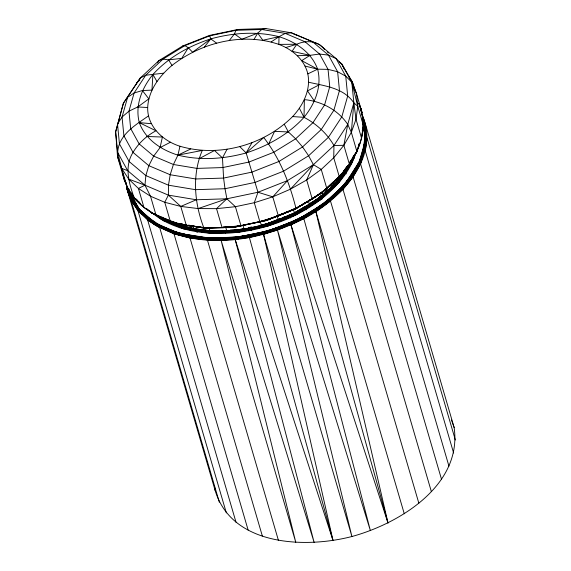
<?xml version="1.0" encoding="UTF-8"?>
<svg xmlns="http://www.w3.org/2000/svg" width="571" height="571" viewBox="0 0 571 571"><rect width="100%" height="100%" fill="white"/><g stroke="black" fill="none" stroke-linecap="round" stroke-linejoin="round"><path stroke-width="0.86" d="M227.072 149.188L222.476 157.917L223.582 178.073L225.003 188.723L226.88 198.787L235.402 206.695L240.948 225.659C217.587 229.306 192.884 228.593 170.301 221.248L164.755 202.284L168.381 195.132L168.474 185.197L170.194 174.74L173.413 164.491L177.924 155.134L179.972 146.247C163.028 140.958 147.175 126.427 147.682 107.519C148.446 90.482 159.402 75.986 172.021 65.408C201.506 42.432 242.846 32.133 278.841 44.388C292.166 49.342 304.521 59.505 307.819 73.887C311.045 89.69 303.165 105.242 292.63 116.57C263.952 145.162 219.057 157.746 179.972 146.247M139.36 202.562L134.421 198.373L127.262 187.402L124.307 179.986L117.54 156.697L115.635 131.88L123.393 103.23L140.202 78.077L158.966 60.576L182.62 46.023L209.557 35.409L237.936 29.449L265.829 28.55L291.331 32.783L319.353 44.495L336.069 58.563L341.815 64.088L351.815 82.274L353.842 102.851L347.746 124.421L333.956 145.505L333.742 157.76L339.288 176.725C357.353 157.981 370.415 128.825 358.845 103.387M265.829 28.55L261.732 29.485L235.973 30.306L209.764 35.816L184.89 45.623L163.049 59.063L145.719 75.215L140.202 78.077L123.393 103.23L115.635 131.88L117.662 152.457L117.54 156.697L121.716 168.438L127.262 187.402L123.086 175.668L122.844 173.163M154.62 213.704L161.407 219.414L183.448 228.764L209.743 233.125L238.507 232.197L238.25 229.792L230.277 230.049M353.685 156.104L356.932 151.643L351.343 132.351L353.842 102.851C343.656 87.77 324.813 86.007 308.64 82.224M223.254 227.194L234.924 227.101L266.193 220.377L295.878 208.815L322.08 192.734L333.243 182.049L321.68 192.762L311.616 199.45L296.32 208.108M126.291 183.305L126.783 188.309L215.153 490.496C231.883 546.112 305.321 548.61 351.914 536.512C399.693 523.479 462.403 485.129 454.138 427.529L365.768 125.349L361.6 113.608C381.728 157.375 339.931 199.964 303.836 218.643C258.863 241.576 201.142 250.698 155.419 225.081L156.047 223.511C184.255 238.806 217.894 240.891 248.97 235.109C272.203 230.92 294.729 222.383 314.578 209.564C344.213 191.192 373.926 156.033 362.428 118.968M161.407 219.414L162.3 217.194M116.662 141.594L116.313 144.185L116.798 145.841M339.153 61.846L341.815 64.088L352.357 82.003L356.525 93.737L357.76 106.249L356.011 119.225L351.343 132.351L343.856 145.305L333.742 157.76L321.245 169.416L306.67 179.979L290.382 189.201L272.781 196.845L254.302 202.719L235.402 206.695L216.53 208.658L198.173 208.565L180.771 206.424L164.755 202.284L150.516 196.246L138.41 188.451L128.725 179.108L121.716 168.438L117.662 152.457C118.782 134.499 135.463 125.142 148.503 115.863M349.659 162.949C358.959 150.387 365.047 134.121 362.349 118.404M364.955 136.854L363.235 149.652L359.052 162.671L345.241 183.776L324.663 202.969L298.719 218.929L269.177 230.577L238.05 237.115L207.459 238.093L179.487 233.46L156.047 223.511L148.653 217.922L138.732 208.943L128.718 190.735L128.461 189.087M128.725 179.108L144.963 185.197L168.381 195.132L180.771 206.424L186.317 225.388C166.875 221.37 147.361 213.675 134.271 198.073C129.025 183.491 123.978 166.646 133.029 152.393C138.532 143.214 146.511 135.805 155.954 130.802L139.295 122.629C134.785 105.207 142.015 87.948 152.9 74.473C168.466 57.386 188.951 45.98 210.77 38.871C233.004 32.775 256.479 31.055 279.005 36.68C295.642 41.897 311.431 52.161 317.633 69.184C322.144 86.606 314.914 103.865 304.022 117.341C288.455 134.428 267.977 145.833 246.158 152.942C223.925 159.038 200.45 160.758 177.924 155.134C161.286 149.916 145.498 139.659 139.295 122.629L151.279 123.686M226.337 512.901L137.968 210.72L138.403 209.25L139.103 208.708L148.653 217.922L160.587 225.602M343.856 145.305L347.746 124.421C338.125 109.975 321.48 101.167 304.364 99.632L304.022 117.341C316.355 123.75 326.99 133.428 333.956 145.505L343.856 145.305L349.402 164.27L339.288 176.725M136.426 84.444L136.726 82.852L139.931 79.861M312.722 198.173L322.08 192.734L342.786 173.427L345.862 168.481L342.557 173.548L335.184 180.172M219.321 502.23L130.959 200.043L127.811 191.977L128.718 190.735L128.546 189.015M360.501 110.032L361.043 109.032L359.88 106.72M131.894 193.776L134.421 198.373L143.956 207.423L156.061 215.21L150.516 196.246L144.963 185.197L145.848 175.597L148.817 165.676L153.678 156.119L160.087 147.568L162.407 137.033L146.918 136.483M190.65 149.01L177.924 155.134L202.255 150.437C191.877 175.004 194.411 203.04 203.719 227.529L204.14 228.086L220.849 227.551M362.349 132.129L363.092 129.838L362.835 127.24M448.949 466.15L360.587 163.963L366.596 141.829L364.548 121.023L362.192 116.941M352.857 156.946L351.436 161.986L338.546 181.685L319.346 199.593L295.136 214.489L267.563 225.359L238.514 231.455L209.964 232.376L183.862 228.043L161.986 218.764L157.946 215.367M353.285 157.075L351.857 162.135L338.924 181.906L319.646 199.879L295.35 214.824L267.678 225.738L238.528 231.862L209.871 232.782L183.676 228.436L161.721 219.121L157.667 215.71M238.507 232.197L267.778 226.052L295.55 215.103L319.946 200.093L339.295 182.049L352.278 162.2L354.427 154.591M356.654 151.529L357.353 149.031M356.682 152.186L357.867 148.003M358.338 146.333L359.045 143.828M356.861 151.936L359.059 144.092M361.828 134.349L363.092 129.838M418.85 503.208L330.488 201.021L299.504 220.449L290.967 224.838L387.995 522.993L315.913 211.591L325.706 204.332L342.985 189.372L346.49 184.954L345.241 183.776L358.631 162.599L359.052 162.671L365.155 141.08L363.127 120.474L362.292 118.961M328.946 199.143L314.578 209.564L298.719 218.929L299.504 220.449L269.669 232.211L238.235 238.814L207.337 239.806L179.094 235.124L155.419 225.081L137.925 210.364L127.811 191.977L126.783 188.309L130.959 200.043L137.968 210.72L147.653 220.063L155.419 225.081L173.998 233.889L190.015 238.036L207.337 239.806L221.12 240.434L249.384 237.493L277.47 230.092L303.836 218.643L325.706 204.332L346.49 184.954L353.099 176.91L360.437 163.634L366.596 141.829L365.155 141.08M234.924 227.101L266.243 220.52L295.971 208.8L295.928 208.165C289.547 182.977 279.847 158.153 263.731 137.525L246.158 152.942L257.971 192.256L254.302 202.719L259.848 221.684C283.987 215.288 307.355 204.14 326.79 188.38L321.245 169.416L313.4 164.676L308.611 155.762L302.559 146.94L295.65 138.817L288.369 131.937L284.301 124.335M209.743 233.125L209.992 231.069L208.929 227.329M229.249 40.555L234.453 33.896L235.973 30.306L237.936 29.449M268.634 144.085L274.587 131.38L288.369 131.937M251.997 142.622L246.158 152.942L239.677 146.54M346.033 168.259C327.554 198.23 294.443 216.016 261.368 225.345C229.692 233.189 194.233 234.167 164.748 218.45M350.894 160.751L351.765 159.245L351.044 161.764C334.135 194.104 301.21 213.939 267.435 224.938C232.968 234.388 194.418 235.852 162.193 218.365L160.173 216.673M254.066 39.306L257.721 33.154L261.732 29.485L285.286 33.389L305.021 41.762L319.603 54.031L328.04 69.362L329.745 86.706L324.606 104.886L312.979 122.658L295.65 138.817L273.809 152.257L248.935 162.064L222.726 167.567L196.966 168.395L173.413 164.491L153.678 156.119L139.096 143.849L130.666 128.518L128.96 111.174L134.092 92.994L145.719 75.215L163.691 73.181M187.431 225.317L204.14 228.086L204.632 227.636L208.979 227.536M349.659 162.999L356.068 152.464M182.62 46.023L184.89 45.623L188.294 47.736L181.735 58.363L168.559 59.876L163.049 59.063L158.966 60.576L157.539 62.831M350.173 161.764L351.136 160.273M352.571 158.039L356.889 151.322M340.844 175.318L337.532 180.393L331.18 186.317M341.08 174.126L338.31 177.538L342.257 173.577L344.163 170.665M195.303 228.628C228.9 235.466 263.809 227.229 294.565 213.304C312.194 202.998 330.73 191.806 341.936 174.212M342.885 172.763L344.306 170.586M346.861 166.975L347.818 165.511M350.201 161.857L351.158 160.401M352.114 158.938L356.418 152.364M347.796 165.611L342.557 173.548M348.346 165.112C331.587 195.703 299.411 213.768 267.307 224.51C232.925 233.939 194.468 235.395 162.314 217.958M349.766 162.935L350.473 161.172M346.49 184.954L360.437 163.634L359.052 162.671M342.008 173.734L337.532 180.393L339.295 182.049M344.998 169.302L345.99 167.824M183.448 228.764L184.012 226.401L178.38 224.018M342.257 173.577L348.289 165.255M204.325 47.122L210.77 38.871L209.557 35.409M344.963 169.351L347.732 165.94M351.244 175.368L341.272 187.652L324.663 202.969L325.706 204.332M259.848 221.684L278.327 215.809L272.781 196.845L287.484 180.622L313.4 164.676L333.956 145.505M290.382 189.201L313.4 164.676L306.67 179.979L312.216 198.944L295.999 208.465L266.165 220.228L251.718 223.261M335.191 180.229L342.985 172.963M321.908 192.798L342.935 173.227M321.644 195.203L318.468 198.166L310.21 203.247M325.463 191.649L327.369 189.872M321.673 195.261L318.468 198.166L319.946 200.093M324.87 192.356L327.433 190.029M330.63 187.124L337.675 180.729M321.68 192.762L325.984 189.03M362.821 130.459L362.171 130.873M297.355 55.708L310.01 55.33L319.603 54.031L328.496 55.13L337.625 71.732L339.467 90.511L333.907 110.196L321.316 129.446L302.559 146.94L278.898 161.493L251.968 172.114L223.582 178.073L195.696 178.973L170.194 174.74L148.817 165.676L133.029 152.393L123.9 135.791L122.051 117.005L128.96 111.174L137.754 106.963L148.838 98.869L142.393 90.532L134.092 92.994L127.611 97.32L122.051 117.005L117.505 124.071L119.46 143.956L129.125 161.529L145.848 175.597L168.474 185.197L195.475 189.672L225.003 188.723L255.051 182.413L283.566 171.172L308.611 155.762L328.468 137.24L341.801 116.862L347.689 96.021L345.733 76.136L336.069 58.563L328.496 55.13L312.701 41.847L291.331 32.783L285.286 33.389L279.005 36.68L271.139 41.954M311.616 199.45L326.79 188.38M295.999 208.465L305.735 202.477M307.227 201.556L322.201 192.341M322.18 192.577L295.735 208.729L266.236 220.499L279.39 214.867M286.977 215.888L294.443 212.947L301.202 208.793M302.701 207.865L304.2 206.945M298.547 206.738L300.039 205.838M301.531 204.932L307.498 201.327M308.997 200.428L310.488 199.529M295.55 215.103L294.443 212.947L318.604 198.515M199.2 158.667L214.496 150.501L222.476 157.917M182.62 224.232L175.59 223.133L187.466 225.524L204.475 227.893L215.838 227.529M160.087 147.568L170.479 142.222M319.168 84.851L307.483 90.882L314.528 101.281M348.617 76.307L352.357 82.003L351.815 82.274L345.733 76.136L337.625 71.732L328.04 69.362L317.633 69.184L305.042 66.058M302.666 216.523L289.975 222.633L269.177 230.577L269.669 232.211L263.545 234.331L333.007 540.487L235.173 239.542L238.235 238.814L238.05 237.115L262.938 231.99L276.671 227.808M307.819 73.887L317.633 69.184L301.709 60.647L310.01 55.33L292.038 51.311L296.834 44.245C306.049 39.934 318.24 40.691 324.514 49.527M295.557 208.543L278.205 216.081L264.951 220.292M180.771 206.424L196.317 199.764L226.88 198.787L257.971 192.256L287.484 180.622M281.046 214.196L283.53 213.19M285.179 212.519L295.928 208.165M296.014 208.679L266.236 220.499L234.831 227.015L223.368 227.386M279.519 218.829L267.078 223.732L261.147 224.981M282.831 217.522L285.322 216.545M294.565 213.304L267.078 223.732L267.778 226.052A115.049 73.795 -16.3 0 0 355.976 152.421M198.173 208.565L226.88 198.787L216.53 208.658L222.076 227.622L240.948 225.659M259.976 221.876L263.295 220.82M285.843 47.521L296.834 44.245L278.841 44.388L279.005 36.68L262.846 40.248L257.721 33.154L241.826 39.249L234.453 33.896M234.731 226.83L250.019 223.618M238.25 229.792L243.339 228.721M248.428 227.651L251.818 226.944M248.97 235.109L234.959 237.122L207.459 238.093L207.337 239.806L295.785 542.357L221.12 240.434L314.143 542.45L235.173 239.542M132.979 195.546L134.663 198.608L135.748 198.744L137.076 199.864M204.632 227.636L222.733 227.729L229.82 226.987M237.793 226.159L241.34 225.788M222.733 227.729L234.189 226.972M142.393 90.532L151.957 90.118L152.9 74.473L156.946 81.482M212.662 227.536L203.833 227.822L222.076 227.622M222.833 227.308L233.318 226.965M203.975 228.007L218.079 227.558M222.611 227.494L235.002 227.058M219.657 230.391L209.914 230.698L204.732 229.842M222.89 227.201L232.461 226.972M238.235 238.814L207.302 239.385L179.094 235.124L179.094 234.71L179.487 233.46L207.587 237.75L207.459 238.093L221.098 238.014M148.767 210.478L152.129 213.304L157.632 215.488M364.548 121.023L363.127 120.474L362.257 118.975M137.754 106.963L147.682 107.519M292.63 116.57L304.022 117.341L299.375 108.262M188.773 225.195L190.536 225.474M193.169 225.88L194.925 226.159M196.688 226.43L203.719 227.529M352.278 162.2L350.715 161.486M294.108 34.467L296.72 34.895M168.381 195.132L196.317 199.764M175.59 223.133L183.291 224.41M188.423 225.267L190.493 225.574M191.849 225.83L204.475 227.893M175.768 223.332L186.025 225.031M187.645 225.281L204.311 228.05M175.996 223.418L185.668 225.024M184.012 226.401L191.785 227.693M201.278 229.271L203.005 229.556M193.576 228.343L184.076 226.773L151.907 213.09L176.246 223.397M174.169 222.083L171.671 221.441L176.503 223.254M179.986 223.589L187.466 225.524M190.429 235.637L174.633 231.555L156.047 223.511L138.732 208.943M257.971 192.256L272.781 196.845M121.716 168.438L127.661 170.643L144.963 185.197L138.41 188.451L143.956 207.423M171.657 221.198L174.084 222.226M124.05 177.388L124.307 179.986L124.899 180.429M216.652 43.203L210.77 38.871L192.598 52.218L188.294 47.736M137.968 210.72L155.419 225.081M327.176 51.768L328.511 52.889M135.348 198.794L139.353 202.17M134.421 198.373L140.473 203.469M146.526 208.565L152.4 213.411M363.306 125.213L357.76 106.249L353.842 102.851L356.011 119.225L361.557 138.189M130.959 200.043L137.925 210.364M132.194 198.18L139.103 208.708L128.718 190.735L132.194 198.18L128.96 189.087M168.559 59.876L172.021 65.408M125.97 183.005L124.307 179.986L125.991 183.055M131.366 192.798L134.271 198.073M362.278 117.526L363.955 120.581L365.997 141.315L359.858 163.042L345.962 184.283L325.256 203.59L299.147 219.657L269.419 231.376L238.1 237.95L207.316 238.942L179.166 234.274L155.576 224.267L138.153 209.607L128.075 191.285L127.561 186.103M362.307 118.197L363.563 120.481L365.59 141.151L359.473 162.821L345.619 183.998L324.97 203.255L298.933 219.271L269.291 230.955L238.064 237.515L207.366 238.5L179.301 233.846L155.783 223.868L138.403 209.25L128.354 190.978L128.104 188.394M117.662 152.457L127.661 170.643M124.564 180.243L125.406 181.778M341.815 64.088L344.284 69.155M347.746 124.421L351.343 132.351M358.795 103.479L362.071 112.701L356.525 93.737L351.815 82.274L357.76 106.249M362.271 120.388L363.741 124.521M451.454 419.985L454.138 427.529M352.357 82.003L355.005 91.067M361.85 114.464L363.599 120.46M455.365 440.041L367.003 137.854L365.254 150.837L453.624 453.017M353.577 156.854L354.077 158.567M353.099 176.91L441.462 479.098M345.598 172.214L346.097 173.927M342.985 189.372L431.348 491.552M333.443 181.599L334.185 184.126M321.987 192.284L322.729 194.811M321.437 197.609L321.937 199.315M315.913 211.591L404.275 513.772M308.383 201.128L309.368 204.497M305.699 208.065L306.199 209.771M293.458 209.578L294.443 212.947M289.897 216.281L290.396 217.986M277.078 215.738L278.305 219.956M260.133 221.127L261.368 225.345M263.545 234.331L351.914 536.512L277.47 230.092L370.393 530.637L290.967 224.838M250.862 229.014L251.361 230.72M243.053 225.609L244.038 228.985M225.516 226.566L226.744 230.784M225.102 231.833L225.602 233.546M196.617 230.763L197.116 232.476M193.226 226.209L193.962 228.735M190.015 238.036L278.377 540.216M178.787 223.254L179.28 224.938M179.358 226.152L179.865 227.865M173.998 233.889L262.36 536.076M163.734 219.778L164.241 221.491M248.121 530.038L159.759 227.85L147.653 220.063L236.016 522.251M303.836 218.643L387.995 522.993M249.384 237.493L333.007 540.487M361.4 111.588L361.043 109.032L361.3 111.63M364.298 120.766L366.339 141.544L360.187 163.32L346.262 184.604L325.506 203.961L299.34 220.056L269.548 231.805L238.157 238.4L207.302 239.385L179.094 234.71L155.455 224.681L137.989 209.985L127.89 191.62L127.376 186.431M360.972 109.389L361.222 111.987M362.842 128.432L363.013 130.159M214.903 487.991L215.153 490.496M127.304 186.774L127.811 191.977M267.785 226.052A115.049 73.795 -16.3 0 1 152.792 213.333"/></g></svg>
